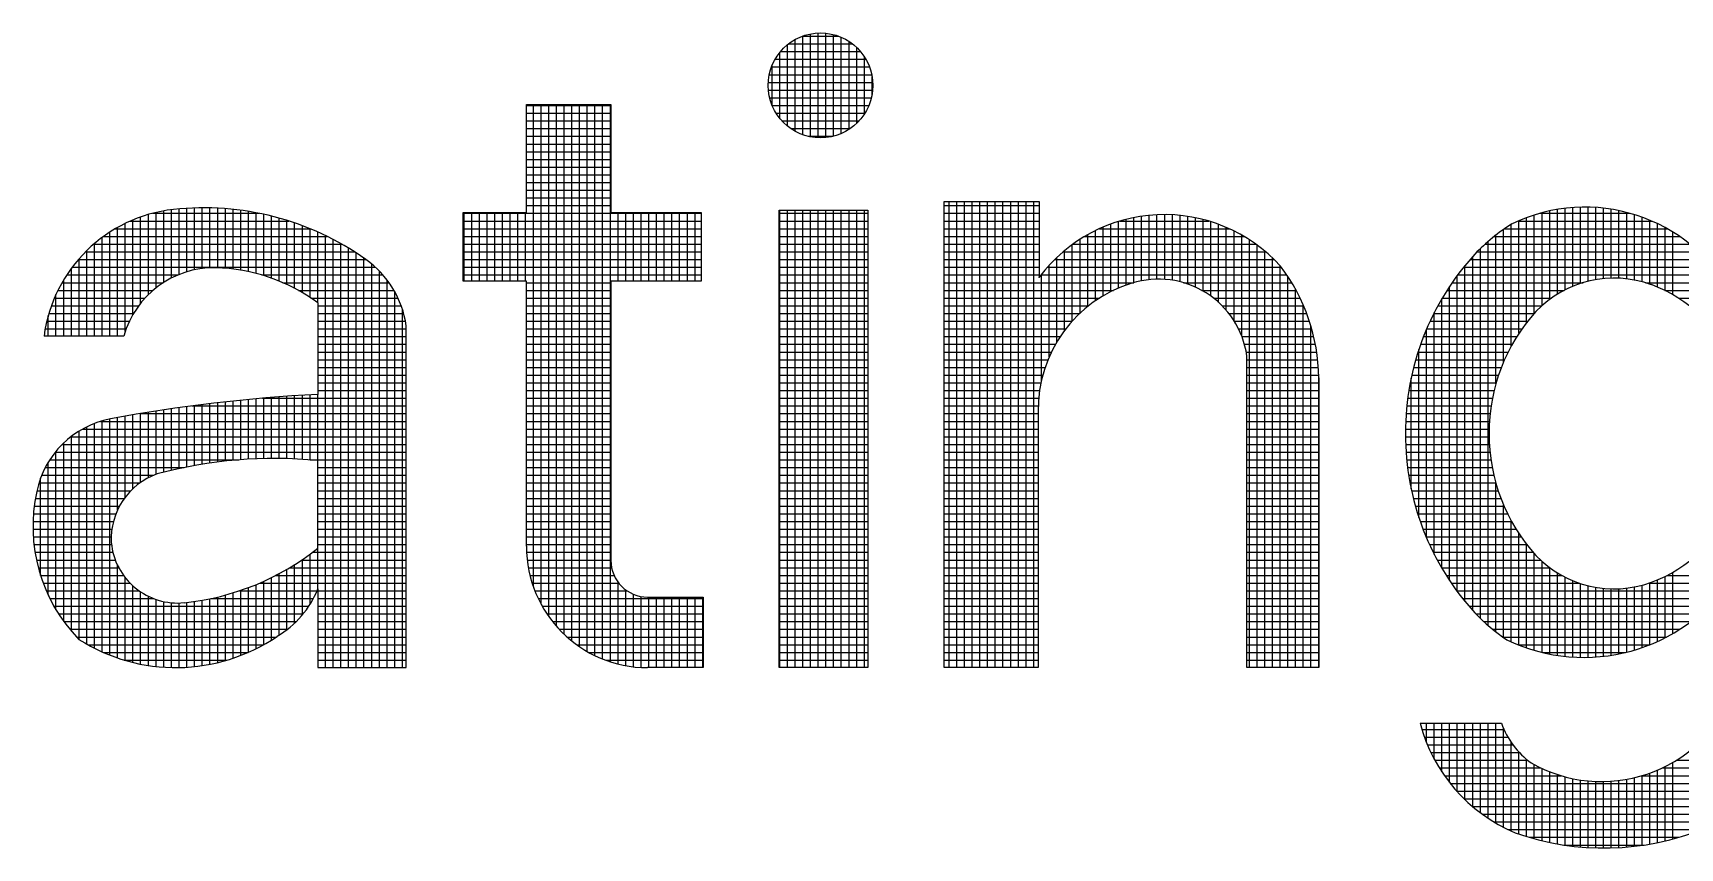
# Model space of a CAD drawing. Header units: inches. Extents: x 1009 to 1850, y 0 to 594.
# Drawn here: x 1727.774 to 1731.488, y 99.481 to 101.318 of the extents above; entities that cross this region are included whole.
import ezdxf

# ---------------------------------------------------------------- set-up
doc = ezdxf.new("R2010")
doc.units = ezdxf.units.IN
doc.header["$MEASUREMENT"] = 0
doc.layers.add('BG ÇÑ±¹Áö¿ª³\xad¹æ±â¼úÁÖ½ÄÈ¸»ç CI', color=7, linetype='Continuous')

msp = doc.modelspace()

# ---------------------------------------------------------------- linework, layer by layer
at = {"layer": 'BG ÇÑ±¹Áö¿ª³\xad¹æ±â¼úÁÖ½ÄÈ¸»ç CI', "color": 7, "linetype": 'Continuous', "lineweight": 25}
for p, q in [((1729.4926, 101.0969), (1729.4926, 101.3037)), ((1729.509, 101.3112), (1729.5906, 101.3112)), ((1729.51, 101.089), (1729.51, 101.3116)), ((1729.5273, 101.0843), (1729.5273, 101.3163)), ((1729.5447, 101.0822), (1729.5447, 101.3184)), ((1729.5621, 101.0827), (1729.5621, 101.3178)), ((1729.5794, 101.0859), (1729.5794, 101.3147)), ((1729.5968, 101.0919), (1729.5968, 101.3087)), ((1729.4579, 101.126), (1729.4579, 101.2746)), ((1729.4595, 101.2765), (1729.6401, 101.2765)), ((1729.4752, 101.1086), (1729.4752, 101.292)), ((1729.4776, 101.2939), (1729.622, 101.2939)), ((1729.6142, 101.1012), (1729.6142, 101.2994)), ((1729.6315, 101.1149), (1729.6315, 101.2857)), ((1729.6489, 101.1359), (1729.6489, 101.2647)), ((1729.4391, 101.2418), (1729.6605, 101.2418)), ((1729.4405, 101.1553), (1729.4405, 101.2453)), ((1729.4473, 101.2591), (1729.6523, 101.2591)), ((1729.4318, 101.207), (1729.6678, 101.207)), ((1729.4321, 101.1897), (1729.6675, 101.1897)), ((1729.4341, 101.2244), (1729.6655, 101.2244)), ((1729.6663, 101.1801), (1729.6663, 101.2205)), ((1728.8866, 100.9135), (1728.8866, 101.1571)), ((1728.8866, 101.1571), (1729.077, 101.1571)), ((1728.8866, 101.155), (1729.077, 101.155)), ((1728.9022, 100.0701), (1728.9022, 101.1571)), ((1728.9196, 100.0311), (1728.9196, 101.1571)), ((1728.9369, 100.0032), (1728.9369, 101.1571)), ((1728.9543, 99.9812), (1728.9543, 101.1571)), ((1728.9717, 99.9631), (1728.9717, 101.1571)), ((1728.989, 99.9479), (1728.989, 101.1571)), ((1729.0064, 99.9351), (1729.0064, 101.1571)), ((1729.0238, 99.9242), (1729.0238, 101.1571)), ((1729.0411, 99.9151), (1729.0411, 101.1571)), ((1729.0585, 99.9074), (1729.0585, 101.1571)), ((1729.0759, 99.9011), (1729.0759, 101.1571)), ((1729.077, 101.1571), (1729.077, 100.9135)), ((1729.435, 101.1723), (1729.6646, 101.1723)), ((1729.4407, 101.155), (1729.6589, 101.155)), ((1728.8866, 101.1376), (1729.077, 101.1376)), ((1728.8866, 101.1202), (1729.077, 101.1202)), ((1729.4496, 101.1376), (1729.65, 101.1376)), ((1729.4629, 101.1202), (1729.6367, 101.1202)), ((1728.8866, 101.1029), (1729.077, 101.1029)), ((1728.8866, 101.0855), (1729.077, 101.0855)), ((1729.4829, 101.1029), (1729.6167, 101.1029)), ((1729.5217, 101.0855), (1729.5779, 101.0855)), ((1728.8866, 101.0681), (1729.077, 101.0681)), ((1728.8866, 101.0508), (1729.077, 101.0508)), ((1728.8866, 101.0334), (1729.077, 101.0334)), ((1728.8866, 101.016), (1729.077, 101.016)), ((1728.8866, 100.9987), (1729.077, 100.9987)), ((1728.8866, 100.9813), (1729.077, 100.9813)), ((1728.8866, 100.9639), (1729.077, 100.9639)), ((1728.8866, 100.9466), (1729.077, 100.9466)), ((1728.8866, 100.9292), (1729.077, 100.9292)), ((1729.8284, 99.8879), (1729.8284, 100.9383)), ((1729.8284, 100.9383), (1730.0433, 100.9383)), ((1729.8284, 100.9292), (1730.0433, 100.9292)), ((1729.8399, 99.8879), (1729.8399, 100.9383)), ((1729.8573, 99.8879), (1729.8573, 100.9383)), ((1729.8746, 99.8879), (1729.8746, 100.9383)), ((1729.892, 99.8879), (1729.892, 100.9383)), ((1729.9094, 99.8879), (1729.9094, 100.9383)), ((1729.9267, 99.8879), (1729.9267, 100.9383)), ((1729.9441, 99.8879), (1729.9441, 100.9383)), ((1729.9614, 99.8879), (1729.9614, 100.9383)), ((1729.9788, 99.8879), (1729.9788, 100.9383)), ((1729.9962, 99.8879), (1729.9962, 100.9383)), ((1730.0135, 99.8879), (1730.0135, 100.9383)), ((1730.0309, 99.8879), (1730.0309, 100.9383)), ((1730.0433, 100.9383), (1730.0433, 100.7681)), ((1727.9933, 100.8945), (1728.3508, 100.8945)), ((1727.9993, 100.6841), (1727.9993, 100.8971)), ((1728.0166, 100.7095), (1728.0166, 100.9037)), ((1728.034, 100.7288), (1728.034, 100.9093)), ((1728.0432, 100.9119), (1728.2838, 100.9119)), ((1728.0514, 100.7441), (1728.0514, 100.9139)), ((1728.0687, 100.7564), (1728.0687, 100.9174)), ((1728.0861, 100.7663), (1728.0861, 100.92)), ((1728.1034, 100.7742), (1728.1034, 100.9218)), ((1728.1208, 100.7802), (1728.1208, 100.9231)), ((1728.1382, 100.7847), (1728.1382, 100.9239)), ((1728.1555, 100.7876), (1728.1555, 100.9243)), ((1728.1729, 100.7891), (1728.1729, 100.9241)), ((1728.1903, 100.7891), (1728.1903, 100.9235)), ((1728.2076, 100.7881), (1728.2076, 100.9224)), ((1728.225, 100.7863), (1728.225, 100.9208)), ((1728.2424, 100.7838), (1728.2424, 100.9188)), ((1728.2597, 100.7805), (1728.2597, 100.9162)), ((1728.2771, 100.7764), (1728.2771, 100.9132)), ((1728.2945, 100.7714), (1728.2945, 100.9096)), ((1728.3118, 100.7656), (1728.3118, 100.9055)), ((1728.3292, 100.759), (1728.3292, 100.901)), ((1728.3465, 100.7514), (1728.3465, 100.8958)), ((1728.7437, 100.7588), (1728.7437, 100.9135)), ((1728.7437, 100.9135), (1728.8866, 100.9135)), ((1728.7437, 100.9119), (1729.2805, 100.9119)), ((1728.7437, 100.8945), (1729.2805, 100.8945)), ((1728.7459, 100.7588), (1728.7459, 100.9135)), ((1728.7633, 100.7588), (1728.7633, 100.9135)), ((1728.7807, 100.7588), (1728.7807, 100.9135)), ((1728.798, 100.7588), (1728.798, 100.9135)), ((1728.8154, 100.7588), (1728.8154, 100.9135)), ((1728.8328, 100.7588), (1728.8328, 100.9135)), ((1728.8501, 100.7588), (1728.8501, 100.9135)), ((1728.8675, 100.7588), (1728.8675, 100.9135)), ((1728.8848, 100.7588), (1728.8848, 100.9135)), ((1729.077, 100.9135), (1729.2805, 100.9135)), ((1729.0932, 100.7588), (1729.0932, 100.9135)), ((1729.1106, 100.7588), (1729.1106, 100.9135)), ((1729.128, 100.7588), (1729.128, 100.9135)), ((1729.1453, 100.7588), (1729.1453, 100.9135)), ((1729.1627, 100.7588), (1729.1627, 100.9135)), ((1729.18, 100.7588), (1729.18, 100.9135)), ((1729.1974, 100.7588), (1729.1974, 100.9135)), ((1729.2148, 100.7588), (1729.2148, 100.9135)), ((1729.2321, 100.7588), (1729.2321, 100.9135)), ((1729.2495, 100.7588), (1729.2495, 100.9135)), ((1729.2669, 100.7588), (1729.2669, 100.9135)), ((1729.2805, 100.9135), (1729.2805, 100.7588)), ((1729.4569, 100.9188), (1729.6566, 100.9188)), ((1729.4569, 99.8879), (1729.4569, 100.9188)), ((1729.4569, 100.9119), (1729.6566, 100.9119)), ((1729.4569, 100.8945), (1729.6566, 100.8945)), ((1729.4579, 99.8879), (1729.4579, 100.9188)), ((1729.4752, 99.8879), (1729.4752, 100.9188)), ((1729.4926, 99.8879), (1729.4926, 100.9188)), ((1729.51, 99.8879), (1729.51, 100.9188)), ((1729.5273, 99.8879), (1729.5273, 100.9188)), ((1729.5447, 99.8879), (1729.5447, 100.9188)), ((1729.5621, 99.8879), (1729.5621, 100.9188)), ((1729.5794, 99.8879), (1729.5794, 100.9188)), ((1729.5968, 99.8879), (1729.5968, 100.9188)), ((1729.6142, 99.8879), (1729.6142, 100.9188)), ((1729.6315, 99.8879), (1729.6315, 100.9188)), ((1729.6489, 99.8879), (1729.6489, 100.9188)), ((1729.6566, 100.9188), (1729.6566, 99.8879)), ((1729.8284, 100.9119), (1730.0433, 100.9119)), ((1729.8284, 100.8945), (1730.0433, 100.8945)), ((1730.2219, 100.7433), (1730.2219, 100.8935)), ((1730.2251, 100.8945), (1730.4255, 100.8945)), ((1730.2393, 100.75), (1730.2393, 100.8984)), ((1730.2566, 100.7556), (1730.2566, 100.9023)), ((1730.274, 100.7598), (1730.274, 100.9053)), ((1730.2914, 100.7624), (1730.2914, 100.9074)), ((1730.3087, 100.7635), (1730.3087, 100.9086)), ((1730.3261, 100.763), (1730.3261, 100.909)), ((1730.3435, 100.7611), (1730.3435, 100.9085)), ((1730.3608, 100.7576), (1730.3608, 100.9072)), ((1730.3782, 100.7524), (1730.3782, 100.905)), ((1730.3956, 100.7455), (1730.3956, 100.9019)), ((1730.4129, 100.7366), (1730.4129, 100.898)), ((1730.4303, 100.7253), (1730.4303, 100.893)), ((1731.123, 100.8945), (1731.4245, 100.8945)), ((1731.1249, 100.6414), (1731.1249, 100.8953)), ((1731.1422, 100.6656), (1731.1422, 100.9022)), ((1731.1596, 100.6866), (1731.1596, 100.9082)), ((1731.1719, 100.9119), (1731.3756, 100.9119)), ((1731.177, 100.7038), (1731.177, 100.9132)), ((1731.1943, 100.7179), (1731.1943, 100.9174)), ((1731.2117, 100.7296), (1731.2117, 100.9207)), ((1731.2291, 100.7393), (1731.2291, 100.9232)), ((1731.2464, 100.7473), (1731.2464, 100.9248)), ((1731.2638, 100.7537), (1731.2638, 100.9257)), ((1731.2811, 100.7586), (1731.2811, 100.9257)), ((1731.2985, 100.7623), (1731.2985, 100.925)), ((1731.3159, 100.7646), (1731.3159, 100.9235)), ((1731.3332, 100.7657), (1731.3332, 100.9211)), ((1731.3506, 100.7656), (1731.3506, 100.9179)), ((1731.368, 100.7642), (1731.368, 100.9139)), ((1731.3853, 100.7616), (1731.3853, 100.909)), ((1731.4027, 100.7577), (1731.4027, 100.9032)), ((1731.4201, 100.7524), (1731.4201, 100.8964)), ((1727.9298, 100.6354), (1727.9298, 100.8577)), ((1727.9327, 100.8598), (1728.4373, 100.8598)), ((1727.9472, 100.6354), (1727.9472, 100.8697)), ((1727.9593, 100.8771), (1728.3986, 100.8771)), ((1727.9645, 100.6354), (1727.9645, 100.8801)), ((1727.9819, 100.6458), (1727.9819, 100.8892)), ((1728.3639, 100.7428), (1728.3639, 100.8902)), ((1728.3813, 100.7331), (1728.3813, 100.8839)), ((1728.3986, 100.7222), (1728.3986, 100.8771)), ((1728.416, 100.7101), (1728.416, 100.8697)), ((1728.4334, 99.8879), (1728.4334, 100.8616)), ((1728.7437, 100.8771), (1729.2805, 100.8771)), ((1728.7437, 100.8598), (1729.2805, 100.8598)), ((1729.4569, 100.8771), (1729.6566, 100.8771)), ((1729.4569, 100.8598), (1729.6566, 100.8598)), ((1729.8284, 100.8771), (1730.0433, 100.8771)), ((1729.8284, 100.8598), (1730.0433, 100.8598)), ((1730.1455, 100.8598), (1730.5051, 100.8598)), ((1730.1525, 100.7018), (1730.1525, 100.8638)), ((1730.1698, 100.7147), (1730.1698, 100.8729)), ((1730.1787, 100.8771), (1730.4719, 100.8771)), ((1730.1872, 100.7257), (1730.1872, 100.8808)), ((1730.2046, 100.7352), (1730.2046, 100.8877)), ((1730.4477, 100.7112), (1730.4477, 100.8871)), ((1730.465, 100.6933), (1730.465, 100.8802)), ((1730.4824, 100.6698), (1730.4824, 100.8721)), ((1730.4997, 100.6353), (1730.4997, 100.8629)), ((1731.0692, 100.8598), (1731.4874, 100.8598)), ((1731.0728, 100.5274), (1731.0728, 100.8626)), ((1731.0901, 100.5768), (1731.0901, 100.8755)), ((1731.0925, 100.8771), (1731.4594, 100.8771)), ((1731.1075, 100.6126), (1731.1075, 100.8871)), ((1731.4374, 100.7457), (1731.4374, 100.8886)), ((1731.4548, 100.7378), (1731.4548, 100.8797)), ((1731.4722, 100.7285), (1731.4722, 100.8696)), ((1727.892, 100.825), (1728.499, 100.825)), ((1727.8951, 100.6354), (1727.8951, 100.828)), ((1727.9107, 100.8424), (1728.4702, 100.8424)), ((1727.9124, 100.6354), (1727.9124, 100.8439)), ((1728.4507, 99.8879), (1728.4507, 100.8529)), ((1728.4681, 99.8879), (1728.4681, 100.8436)), ((1728.4855, 99.8879), (1728.4855, 100.8335)), ((1728.5028, 99.8879), (1728.5028, 100.8226)), ((1728.7437, 100.8424), (1729.2805, 100.8424)), ((1728.7437, 100.825), (1729.2805, 100.825)), ((1729.4569, 100.8424), (1729.6566, 100.8424)), ((1729.4569, 100.825), (1729.6566, 100.825)), ((1729.8284, 100.8424), (1730.0433, 100.8424)), ((1729.8284, 100.825), (1730.0433, 100.825)), ((1730.0968, 100.825), (1730.5538, 100.825)), ((1730.1004, 100.648), (1730.1004, 100.828)), ((1730.1177, 100.6691), (1730.1177, 100.8415)), ((1730.119, 100.8424), (1730.5316, 100.8424)), ((1730.1351, 100.6867), (1730.1351, 100.8533)), ((1730.5171, 99.8879), (1730.5171, 100.8523)), ((1730.5345, 99.8879), (1730.5345, 100.8403)), ((1730.5518, 99.8879), (1730.5518, 100.8267)), ((1731.0307, 100.825), (1731.5309, 100.825)), ((1731.038, 99.9989), (1731.038, 100.8324)), ((1731.0488, 100.8424), (1731.5108, 100.8424)), ((1731.0554, 99.983), (1731.0554, 100.8483)), ((1727.8603, 100.6354), (1727.8603, 100.7881)), ((1727.862, 100.7903), (1728.5463, 100.7903)), ((1727.876, 100.8077), (1728.5248, 100.8077)), ((1727.8777, 100.6354), (1727.8777, 100.8097)), ((1728.5202, 99.8879), (1728.5202, 100.8109)), ((1728.5376, 99.8879), (1728.5376, 100.7979)), ((1728.5549, 99.8879), (1728.5549, 100.7819)), ((1728.7437, 100.8077), (1729.2805, 100.8077)), ((1728.7437, 100.7903), (1729.2805, 100.7903)), ((1729.4569, 100.8077), (1729.6566, 100.8077)), ((1729.4569, 100.7903), (1729.6566, 100.7903)), ((1729.8284, 100.8077), (1730.0433, 100.8077)), ((1729.8284, 100.7903), (1730.0433, 100.7903)), ((1730.0614, 100.7903), (1730.5889, 100.7903)), ((1730.0656, 100.5883), (1730.0656, 100.795)), ((1730.0779, 100.8077), (1730.5727, 100.8077)), ((1730.083, 100.6221), (1730.083, 100.8126)), ((1730.5692, 99.8879), (1730.5692, 100.8111)), ((1730.5866, 99.8879), (1730.5866, 100.7933)), ((1731.0002, 100.7903), (1731.5639, 100.7903)), ((1731.0033, 100.0371), (1731.0033, 100.7942)), ((1731.0147, 100.8077), (1731.5484, 100.8077)), ((1731.0207, 100.0168), (1731.0207, 100.8144)), ((1727.8392, 100.7556), (1728.0674, 100.7556)), ((1727.843, 100.6354), (1727.843, 100.762)), ((1727.8498, 100.7729), (1728.1005, 100.7729)), ((1728.2894, 100.7729), (1728.5632, 100.7729)), ((1728.3372, 100.7556), (1728.5769, 100.7556)), ((1728.5723, 99.8879), (1728.5723, 100.7618)), ((1728.7437, 100.7729), (1729.2805, 100.7729)), ((1728.8866, 100.7588), (1728.7437, 100.7588)), ((1728.8866, 100.1613), (1728.8866, 100.7588)), ((1728.8866, 100.7556), (1729.077, 100.7556)), ((1729.2805, 100.7588), (1729.077, 100.7588)), ((1729.077, 100.7588), (1729.077, 100.1298)), ((1729.4569, 100.7729), (1729.6566, 100.7729)), ((1729.4569, 100.7556), (1729.6566, 100.7556)), ((1729.8284, 100.7729), (1730.0433, 100.7729)), ((1729.8284, 100.7556), (1730.2565, 100.7556)), ((1730.047, 100.7729), (1730.6013, 100.7729)), ((1730.0483, 100.5354), (1730.0483, 100.7746)), ((1730.3683, 100.7556), (1730.6124, 100.7556)), ((1730.6039, 99.8879), (1730.6039, 100.769)), ((1730.9686, 100.084), (1730.9686, 100.7473)), ((1730.9742, 100.7556), (1731.2699, 100.7556)), ((1730.986, 100.0593), (1730.986, 100.7719)), ((1730.9867, 100.7729), (1731.5776, 100.7729)), ((1731.4101, 100.7556), (1731.5898, 100.7556)), ((1727.822, 100.7208), (1728.0263, 100.7208)), ((1727.8256, 100.6354), (1727.8256, 100.729)), ((1727.83, 100.7382), (1728.0442, 100.7382)), ((1728.3723, 100.7382), (1728.588, 100.7382)), ((1728.4007, 100.7208), (1728.5971, 100.7208)), ((1728.4164, 100.7098), (1728.4164, 100.5035)), ((1728.5897, 99.8879), (1728.5897, 100.7353)), ((1728.8866, 100.7382), (1729.077, 100.7382)), ((1728.8866, 100.7208), (1729.077, 100.7208)), ((1729.4569, 100.7382), (1729.6566, 100.7382)), ((1729.4569, 100.7208), (1729.6566, 100.7208)), ((1729.8284, 100.7382), (1730.2106, 100.7382)), ((1729.8284, 100.7208), (1730.1792, 100.7208)), ((1730.41, 100.7382), (1730.6224, 100.7382)), ((1730.4362, 100.7208), (1730.6313, 100.7208)), ((1730.6213, 99.8879), (1730.6213, 100.7402)), ((1730.9512, 100.1117), (1730.9512, 100.7196)), ((1730.952, 100.7208), (1731.1984, 100.7208)), ((1730.9627, 100.7382), (1731.2269, 100.7382)), ((1731.454, 100.7382), (1731.6005, 100.7382)), ((1731.4848, 100.7208), (1731.7922, 100.7208)), ((1727.8049, 100.6687), (1727.9912, 100.6687)), ((1727.8083, 100.6354), (1727.8083, 100.6816)), ((1727.8096, 100.6861), (1728.0004, 100.6861)), ((1727.8152, 100.7035), (1728.012, 100.7035)), ((1728.4164, 100.7035), (1728.6043, 100.7035)), ((1728.4164, 100.6861), (1728.6098, 100.6861)), ((1728.4164, 100.6687), (1728.6139, 100.6687)), ((1728.607, 99.8879), (1728.607, 100.6955)), ((1728.8866, 100.7035), (1729.077, 100.7035)), ((1728.8866, 100.6861), (1729.077, 100.6861)), ((1728.8866, 100.6687), (1729.077, 100.6687)), ((1729.4569, 100.7035), (1729.6566, 100.7035)), ((1729.4569, 100.6861), (1729.6566, 100.6861)), ((1729.4569, 100.6687), (1729.6566, 100.6687)), ((1729.8284, 100.7035), (1730.1546, 100.7035)), ((1729.8284, 100.6861), (1730.1344, 100.6861)), ((1729.8284, 100.6687), (1730.1174, 100.6687)), ((1730.4557, 100.7035), (1730.6393, 100.7035)), ((1730.4709, 100.6861), (1730.6463, 100.6861)), ((1730.483, 100.6687), (1730.6524, 100.6687)), ((1730.6387, 99.8879), (1730.6387, 100.7048)), ((1730.9245, 100.6687), (1731.1447, 100.6687)), ((1730.9329, 100.6861), (1731.1592, 100.6861)), ((1730.9339, 100.1432), (1730.9339, 100.688)), ((1730.9421, 100.7035), (1731.1766, 100.7035)), ((1727.7987, 100.6354), (1727.9786, 100.6354)), ((1727.8012, 100.6514), (1727.9839, 100.6514)), ((1728.4164, 100.6514), (1728.6156, 100.6514)), ((1728.4164, 100.634), (1728.6156, 100.634)), ((1728.6156, 99.8879), (1728.6156, 100.6582)), ((1728.8866, 100.6514), (1729.077, 100.6514)), ((1728.8866, 100.634), (1729.077, 100.634)), ((1729.4569, 100.6514), (1729.6566, 100.6514)), ((1729.4569, 100.634), (1729.6566, 100.634)), ((1729.8284, 100.6514), (1730.1029, 100.6514)), ((1729.8284, 100.634), (1730.0905, 100.634)), ((1730.4927, 100.6514), (1730.6577, 100.6514)), ((1730.5002, 100.634), (1730.6622, 100.634)), ((1730.656, 99.8879), (1730.656, 100.6571)), ((1730.9096, 100.634), (1731.1201, 100.634)), ((1730.9165, 100.1804), (1730.9165, 100.6509)), ((1730.9167, 100.6514), (1731.1317, 100.6514)), ((1728.4164, 100.6167), (1728.6156, 100.6167)), ((1728.4164, 100.5993), (1728.6156, 100.5993)), ((1728.8866, 100.6167), (1729.077, 100.6167)), ((1728.8866, 100.5993), (1729.077, 100.5993)), ((1729.4569, 100.6167), (1729.6566, 100.6167)), ((1729.4569, 100.5993), (1729.6566, 100.5993)), ((1729.8284, 100.6167), (1730.0798, 100.6167)), ((1729.8284, 100.5993), (1730.0707, 100.5993)), ((1730.506, 100.6167), (1730.6659, 100.6167)), ((1730.51, 100.5993), (1730.6689, 100.5993)), ((1730.8973, 100.5993), (1731.1005, 100.5993)), ((1730.8991, 100.2263), (1730.8991, 100.6049)), ((1730.9032, 100.6167), (1731.1098, 100.6167)), ((1728.4164, 100.5819), (1728.6156, 100.5819)), ((1728.4164, 100.5646), (1728.6156, 100.5646)), ((1728.8866, 100.5819), (1729.077, 100.5819)), ((1728.8866, 100.5646), (1729.077, 100.5646)), ((1729.4569, 100.5819), (1729.6566, 100.5819)), ((1729.4569, 100.5646), (1729.6566, 100.5646)), ((1729.8284, 100.5819), (1730.0629, 100.5819)), ((1729.8284, 100.5646), (1730.0565, 100.5646)), ((1730.5114, 99.8879), (1730.5114, 100.5909)), ((1730.5114, 100.5819), (1730.6711, 100.5819)), ((1730.5114, 100.5646), (1730.6726, 100.5646)), ((1730.8873, 100.5646), (1731.0851, 100.5646)), ((1730.892, 100.5819), (1731.0923, 100.5819)), ((1728.4164, 100.5472), (1728.6156, 100.5472)), ((1728.4164, 100.5298), (1728.6156, 100.5298)), ((1728.8866, 100.5472), (1729.077, 100.5472)), ((1728.8866, 100.5298), (1729.077, 100.5298)), ((1729.4569, 100.5472), (1729.6566, 100.5472)), ((1729.4569, 100.5298), (1729.6566, 100.5298)), ((1729.8284, 100.5472), (1730.0512, 100.5472)), ((1729.8284, 100.5298), (1730.0471, 100.5298)), ((1730.5114, 100.5472), (1730.6733, 100.5472)), ((1730.5114, 100.5298), (1730.6734, 100.5298)), ((1730.6734, 99.8879), (1730.6734, 100.5431)), ((1730.6734, 100.5414), (1730.6734, 99.8879)), ((1730.8796, 100.5298), (1731.0735, 100.5298)), ((1730.8818, 100.2907), (1730.8818, 100.5406)), ((1730.8832, 100.5472), (1731.0789, 100.5472)), ((1728.1729, 100.3489), (1728.1729, 100.4829)), ((1728.1903, 100.3513), (1728.1903, 100.4849)), ((1728.2076, 100.3533), (1728.2076, 100.4869)), ((1728.225, 100.3551), (1728.225, 100.4888)), ((1728.2424, 100.3565), (1728.2424, 100.4905)), ((1728.2597, 100.3577), (1728.2597, 100.4922)), ((1728.2771, 100.3585), (1728.2771, 100.4938)), ((1728.2916, 100.4951), (1728.6156, 100.4951)), ((1728.2945, 100.3591), (1728.2945, 100.4953)), ((1728.3118, 100.3593), (1728.3118, 100.4968)), ((1728.3292, 100.3593), (1728.3292, 100.4981)), ((1728.3465, 100.359), (1728.3465, 100.4994)), ((1728.3639, 100.3583), (1728.3639, 100.5005)), ((1728.3813, 100.3574), (1728.3813, 100.5016)), ((1728.3986, 100.3562), (1728.3986, 100.5026)), ((1728.416, 100.3547), (1728.416, 100.5035)), ((1728.4164, 100.5125), (1728.6156, 100.5125)), ((1728.8866, 100.5125), (1729.077, 100.5125)), ((1728.8866, 100.4951), (1729.077, 100.4951)), ((1729.4569, 100.5125), (1729.6566, 100.5125)), ((1729.4569, 100.4951), (1729.6566, 100.4951)), ((1729.8284, 100.5125), (1730.044, 100.5125)), ((1729.8284, 100.4951), (1730.042, 100.4951)), ((1730.5114, 100.5125), (1730.6734, 100.5125)), ((1730.5114, 100.4951), (1730.6734, 100.4951)), ((1730.874, 100.4951), (1731.0652, 100.4951)), ((1730.8766, 100.5125), (1731.0689, 100.5125)), ((1727.9472, 99.9159), (1727.9472, 100.4483)), ((1727.9645, 100.2434), (1727.9645, 100.4515)), ((1727.9819, 100.2722), (1727.9819, 100.4546)), ((1727.9993, 100.2914), (1727.9993, 100.4576)), ((1728.0155, 100.4604), (1728.6156, 100.4604)), ((1728.0166, 100.3054), (1728.0166, 100.4606)), ((1728.034, 100.3159), (1728.034, 100.4634)), ((1728.0514, 100.3236), (1728.0514, 100.4661)), ((1728.0687, 100.3283), (1728.0687, 100.4688)), ((1728.0861, 100.3325), (1728.0861, 100.4714)), ((1728.1034, 100.3364), (1728.1034, 100.4739)), ((1728.1208, 100.34), (1728.1208, 100.4763)), ((1728.1319, 100.4777), (1728.6156, 100.4777)), ((1728.1382, 100.3433), (1728.1382, 100.4786)), ((1728.1555, 100.3463), (1728.1555, 100.4808)), ((1728.8866, 100.4777), (1729.077, 100.4777)), ((1728.8866, 100.4604), (1729.077, 100.4604)), ((1729.4569, 100.4777), (1729.6566, 100.4777)), ((1729.4569, 100.4604), (1729.6566, 100.4604)), ((1729.8284, 100.4777), (1730.041, 100.4777)), ((1729.8284, 100.4604), (1730.041, 100.4604)), ((1730.041, 100.4639), (1730.041, 99.8879)), ((1730.5114, 100.4777), (1730.6734, 100.4777)), ((1730.5114, 100.4604), (1730.6734, 100.4604)), ((1730.8706, 100.4604), (1731.06, 100.4604)), ((1730.872, 100.4777), (1731.0622, 100.4777)), ((1727.8603, 99.97), (1727.8603, 100.409)), ((1727.8777, 99.9511), (1727.8777, 100.421)), ((1727.8857, 100.4256), (1728.6156, 100.4256)), ((1727.8951, 99.9407), (1727.8951, 100.4306)), ((1727.9124, 99.9314), (1727.9124, 100.4382)), ((1727.9263, 100.443), (1728.6156, 100.443)), ((1727.9298, 99.9232), (1727.9298, 100.4441)), ((1728.8866, 100.443), (1729.077, 100.443)), ((1728.8866, 100.4256), (1729.077, 100.4256)), ((1729.4569, 100.443), (1729.6566, 100.443)), ((1729.4569, 100.4256), (1729.6566, 100.4256)), ((1729.8284, 100.443), (1730.041, 100.443)), ((1729.8284, 100.4256), (1730.041, 100.4256)), ((1730.5114, 100.443), (1730.6734, 100.443)), ((1730.5114, 100.4256), (1730.6734, 100.4256)), ((1730.8691, 100.4256), (1731.0579, 100.4256)), ((1730.8696, 100.443), (1731.0586, 100.443)), ((1727.8241, 100.3736), (1728.6156, 100.3736)), ((1727.8256, 100.0184), (1727.8256, 100.3754)), ((1727.8397, 100.3909), (1728.6156, 100.3909)), ((1727.843, 99.9921), (1727.843, 100.3941)), ((1727.8594, 100.4083), (1728.6156, 100.4083)), ((1728.8866, 100.4083), (1729.077, 100.4083)), ((1728.8866, 100.3909), (1729.077, 100.3909)), ((1728.8866, 100.3736), (1729.077, 100.3736)), ((1729.4569, 100.4083), (1729.6566, 100.4083)), ((1729.4569, 100.3909), (1729.6566, 100.3909)), ((1729.4569, 100.3736), (1729.6566, 100.3736)), ((1729.8284, 100.4083), (1730.041, 100.4083)), ((1729.8284, 100.3909), (1730.041, 100.3909)), ((1729.8284, 100.3736), (1730.041, 100.3736)), ((1730.5114, 100.4083), (1730.6734, 100.4083)), ((1730.5114, 100.3909), (1730.6734, 100.3909)), ((1730.5114, 100.3736), (1730.6734, 100.3736)), ((1730.8691, 100.4083), (1731.0579, 100.4083)), ((1730.8695, 100.3909), (1731.0584, 100.3909)), ((1730.8704, 100.3736), (1731.0597, 100.3736)), ((1727.8015, 100.3388), (1728.1148, 100.3388)), ((1727.8083, 100.051), (1727.8083, 100.3509)), ((1727.8116, 100.3562), (1728.2381, 100.3562)), ((1728.3989, 100.3562), (1728.6156, 100.3562)), ((1728.4164, 100.1573), (1728.4164, 100.3548)), ((1728.4164, 100.3388), (1728.6156, 100.3388)), ((1728.8866, 100.3562), (1729.077, 100.3562)), ((1728.8866, 100.3388), (1729.077, 100.3388)), ((1729.4569, 100.3562), (1729.6566, 100.3562)), ((1729.4569, 100.3388), (1729.6566, 100.3388)), ((1729.8284, 100.3562), (1730.041, 100.3562)), ((1729.8284, 100.3388), (1730.041, 100.3388)), ((1730.5114, 100.3562), (1730.6734, 100.3562)), ((1730.5114, 100.3388), (1730.6734, 100.3388)), ((1730.8718, 100.3562), (1731.0618, 100.3562)), ((1730.8737, 100.3388), (1731.0646, 100.3388)), ((1727.7873, 100.3041), (1728.0147, 100.3041)), ((1727.7909, 100.0952), (1727.7909, 100.3148)), ((1727.7935, 100.3215), (1728.046, 100.3215)), ((1728.4164, 100.3215), (1728.6156, 100.3215)), ((1728.4164, 100.3041), (1728.6156, 100.3041)), ((1728.8866, 100.3215), (1729.077, 100.3215)), ((1728.8866, 100.3041), (1729.077, 100.3041)), ((1729.4569, 100.3215), (1729.6566, 100.3215)), ((1729.4569, 100.3041), (1729.6566, 100.3041)), ((1729.8284, 100.3215), (1730.041, 100.3215)), ((1729.8284, 100.3041), (1730.041, 100.3041)), ((1730.5114, 100.3215), (1730.6734, 100.3215)), ((1730.5114, 100.3041), (1730.6734, 100.3041)), ((1730.8761, 100.3215), (1731.0683, 100.3215)), ((1730.8791, 100.3041), (1731.0727, 100.3041)), ((1731.0728, 99.9687), (1731.0728, 100.3038)), ((1727.7792, 100.2694), (1727.9798, 100.2694)), ((1727.7827, 100.2867), (1727.9945, 100.2867)), ((1728.4164, 100.2867), (1728.6156, 100.2867)), ((1728.4164, 100.2694), (1728.6156, 100.2694)), ((1728.8866, 100.2867), (1729.077, 100.2867)), ((1728.8866, 100.2694), (1729.077, 100.2694)), ((1729.4569, 100.2867), (1729.6566, 100.2867)), ((1729.4569, 100.2694), (1729.6566, 100.2694)), ((1729.8284, 100.2867), (1730.041, 100.2867)), ((1729.8284, 100.2694), (1730.041, 100.2694)), ((1730.5114, 100.2867), (1730.6734, 100.2867)), ((1730.5114, 100.2694), (1730.6734, 100.2694)), ((1730.8826, 100.2867), (1731.078, 100.2867)), ((1730.8867, 100.2694), (1731.0841, 100.2694)), ((1727.7748, 100.2346), (1727.9608, 100.2346)), ((1727.7766, 100.252), (1727.9688, 100.252)), ((1728.4164, 100.252), (1728.6156, 100.252)), ((1728.4164, 100.2346), (1728.6156, 100.2346)), ((1728.8866, 100.252), (1729.077, 100.252)), ((1728.8866, 100.2346), (1729.077, 100.2346)), ((1729.4569, 100.252), (1729.6566, 100.252)), ((1729.4569, 100.2346), (1729.6566, 100.2346)), ((1729.8284, 100.252), (1730.041, 100.252)), ((1729.8284, 100.2346), (1730.041, 100.2346)), ((1730.5114, 100.252), (1730.6734, 100.252)), ((1730.5114, 100.2346), (1730.6734, 100.2346)), ((1730.8913, 100.252), (1731.0912, 100.252)), ((1730.8964, 100.2346), (1731.0992, 100.2346)), ((1731.0901, 99.9558), (1731.0901, 100.2544)), ((1727.7737, 100.1999), (1727.9517, 100.1999)), ((1727.7738, 100.2173), (1727.9551, 100.2173)), ((1728.4164, 100.2173), (1728.6156, 100.2173)), ((1728.4164, 100.1999), (1728.6156, 100.1999)), ((1728.8866, 100.2173), (1729.077, 100.2173)), ((1728.8866, 100.1999), (1729.077, 100.1999)), ((1729.4569, 100.2173), (1729.6566, 100.2173)), ((1729.4569, 100.1999), (1729.6566, 100.1999)), ((1729.8284, 100.2173), (1730.041, 100.2173)), ((1729.8284, 100.1999), (1730.041, 100.1999)), ((1730.5114, 100.2173), (1730.6734, 100.2173)), ((1730.5114, 100.1999), (1730.6734, 100.1999)), ((1730.9022, 100.2173), (1731.1083, 100.2173)), ((1730.9086, 100.1999), (1731.1184, 100.1999)), ((1731.1075, 99.9461), (1731.1075, 100.2186)), ((1731.1249, 99.9388), (1731.1249, 100.1899)), ((1727.7744, 100.1825), (1727.9502, 100.1825)), ((1727.7759, 100.1652), (1727.9508, 100.1652)), ((1728.416, 100.0646), (1728.416, 100.157)), ((1728.4164, 100.1825), (1728.6156, 100.1825)), ((1728.4164, 100.1652), (1728.6156, 100.1652)), ((1728.8866, 100.1825), (1729.077, 100.1825)), ((1728.8866, 100.1652), (1729.077, 100.1652)), ((1729.4569, 100.1825), (1729.6566, 100.1825)), ((1729.4569, 100.1652), (1729.6566, 100.1652)), ((1729.8284, 100.1825), (1730.041, 100.1825)), ((1729.8284, 100.1652), (1730.041, 100.1652)), ((1730.5114, 100.1825), (1730.6734, 100.1825)), ((1730.5114, 100.1652), (1730.6734, 100.1652)), ((1730.9156, 100.1825), (1731.1298, 100.1825)), ((1730.9232, 100.1652), (1731.1426, 100.1652)), ((1731.1422, 99.9324), (1731.1422, 100.1656)), ((1727.7783, 100.1478), (1727.954, 100.1478)), ((1727.7816, 100.1304), (1727.9594, 100.1304)), ((1727.7857, 100.1131), (1727.9673, 100.1131)), ((1727.9645, 99.9095), (1727.9645, 100.1185)), ((1728.3526, 100.1131), (1728.6156, 100.1131)), ((1728.3639, 99.9881), (1728.3639, 100.12)), ((1728.3798, 100.1304), (1728.6156, 100.1304)), ((1728.3813, 100.0066), (1728.3813, 100.1314)), ((1728.3986, 100.0305), (1728.3986, 100.1437)), ((1728.4041, 100.1478), (1728.6156, 100.1478)), ((1728.8869, 100.1478), (1729.077, 100.1478)), ((1728.8883, 100.1304), (1729.077, 100.1304)), ((1728.8908, 100.1131), (1729.0787, 100.1131)), ((1729.4569, 100.1478), (1729.6566, 100.1478)), ((1729.4569, 100.1304), (1729.6566, 100.1304)), ((1729.4569, 100.1131), (1729.6566, 100.1131)), ((1729.8284, 100.1478), (1730.041, 100.1478)), ((1729.8284, 100.1304), (1730.041, 100.1304)), ((1729.8284, 100.1131), (1730.041, 100.1131)), ((1730.5114, 100.1478), (1730.6734, 100.1478)), ((1730.5114, 100.1304), (1730.6734, 100.1304)), ((1730.5114, 100.1131), (1730.6734, 100.1131)), ((1730.9316, 100.1478), (1731.1569, 100.1478)), ((1730.9406, 100.1304), (1731.1736, 100.1304)), ((1730.9504, 100.1131), (1731.1947, 100.1131)), ((1731.1596, 99.9269), (1731.1596, 100.1447)), ((1731.177, 99.9223), (1731.177, 100.1274)), ((1731.1943, 99.9185), (1731.1943, 100.1134)), ((1727.7907, 100.0957), (1727.9781, 100.0957)), ((1727.7967, 100.0784), (1727.9927, 100.0784)), ((1727.9819, 99.9041), (1727.9819, 100.0906)), ((1728.2771, 99.9307), (1728.2771, 100.0751)), ((1728.2847, 100.0784), (1728.6156, 100.0784)), ((1728.2945, 99.9399), (1728.2945, 100.0827)), ((1728.3118, 99.9502), (1728.3118, 100.0909)), ((1728.3214, 100.0957), (1728.6156, 100.0957)), ((1728.3292, 99.9613), (1728.3292, 100.0998)), ((1728.3465, 99.9733), (1728.3465, 100.1095)), ((1728.8945, 100.0957), (1729.0843, 100.0957)), ((1728.8995, 100.0784), (1729.0949, 100.0784)), ((1729.0932, 99.8962), (1729.0932, 100.0805)), ((1729.4569, 100.0957), (1729.6566, 100.0957)), ((1729.4569, 100.0784), (1729.6566, 100.0784)), ((1729.8284, 100.0957), (1730.041, 100.0957)), ((1729.8284, 100.0784), (1730.041, 100.0784)), ((1730.5114, 100.0957), (1730.6734, 100.0957)), ((1730.5114, 100.0784), (1730.6734, 100.0784)), ((1730.961, 100.0957), (1731.2219, 100.0957)), ((1730.9724, 100.0784), (1731.2614, 100.0784)), ((1731.2117, 99.9155), (1731.2117, 100.1017)), ((1731.2291, 99.9132), (1731.2291, 100.0919)), ((1731.2464, 99.9117), (1731.2464, 100.084)), ((1731.2638, 99.911), (1731.2638, 100.0776)), ((1731.4186, 100.0784), (1731.5977, 100.0784)), ((1731.4201, 99.9394), (1731.4201, 100.0789)), ((1731.4374, 99.9468), (1731.4374, 100.0855)), ((1731.4548, 99.9552), (1731.4548, 100.0934)), ((1731.4593, 100.0957), (1731.7922, 100.0957)), ((1731.4722, 99.9646), (1731.4722, 100.1027)), ((1727.8037, 100.061), (1728.0131, 100.061)), ((1727.8118, 100.0436), (1728.0454, 100.0436)), ((1727.9993, 99.8994), (1727.9993, 100.0721)), ((1728.0166, 99.8956), (1728.0166, 100.0586)), ((1728.034, 99.8926), (1728.034, 100.0486)), ((1728.0514, 99.8903), (1728.0514, 100.0415)), ((1728.1382, 99.8901), (1728.1382, 100.0371)), ((1728.1555, 99.8924), (1728.1555, 100.0398)), ((1728.1729, 99.8953), (1728.1729, 100.0431)), ((1728.1752, 100.0436), (1728.4062, 100.0436)), ((1728.1903, 99.8991), (1728.1903, 100.047)), ((1728.2076, 99.9037), (1728.2076, 100.0514)), ((1728.225, 99.9091), (1728.225, 100.0565)), ((1728.2392, 100.061), (1728.4145, 100.061)), ((1728.2424, 99.9153), (1728.2424, 100.0621)), ((1728.2597, 99.9225), (1728.2597, 100.0683)), ((1728.4164, 100.0655), (1728.4164, 99.8879)), ((1728.4164, 100.061), (1728.6156, 100.061)), ((1728.4164, 100.0436), (1728.6156, 100.0436)), ((1728.9056, 100.061), (1729.1136, 100.061)), ((1728.9132, 100.0436), (1729.2851, 100.0436)), ((1729.1106, 99.8924), (1729.1106, 100.0631)), ((1729.128, 99.8898), (1729.128, 100.0532)), ((1729.1453, 99.8883), (1729.1453, 100.0481)), ((1729.16, 100.0468), (1729.2851, 100.0468)), ((1729.1627, 99.8879), (1729.1627, 100.0468)), ((1729.18, 99.8879), (1729.18, 100.0468)), ((1729.1974, 99.8879), (1729.1974, 100.0468)), ((1729.2148, 99.8879), (1729.2148, 100.0468)), ((1729.2321, 99.8879), (1729.2321, 100.0468)), ((1729.2495, 99.8879), (1729.2495, 100.0468)), ((1729.2669, 99.8879), (1729.2669, 100.0468)), ((1729.2842, 99.8879), (1729.2842, 100.0468)), ((1729.2851, 100.0468), (1729.2851, 99.8879)), ((1729.4569, 100.061), (1729.6566, 100.061)), ((1729.4569, 100.0436), (1729.6566, 100.0436)), ((1729.8284, 100.061), (1730.041, 100.061)), ((1729.8284, 100.0436), (1730.041, 100.0436)), ((1730.5114, 100.061), (1730.6734, 100.061)), ((1730.5114, 100.0436), (1730.6734, 100.0436)), ((1730.9847, 100.061), (1731.5845, 100.061)), ((1730.998, 100.0436), (1731.5698, 100.0436)), ((1731.2811, 99.9111), (1731.2811, 100.0726)), ((1731.2985, 99.9118), (1731.2985, 100.069)), ((1731.3159, 99.9134), (1731.3159, 100.0666)), ((1731.3332, 99.9157), (1731.3332, 100.0655)), ((1731.3506, 99.9188), (1731.3506, 100.0657)), ((1731.368, 99.9227), (1731.368, 100.067)), ((1731.3853, 99.9274), (1731.3853, 100.0697)), ((1731.4027, 99.9329), (1731.4027, 100.0736)), ((1727.821, 100.0263), (1728.3959, 100.0263)), ((1727.8315, 100.0089), (1728.3832, 100.0089)), ((1728.0687, 99.8888), (1728.0687, 100.0367)), ((1728.0861, 99.888), (1728.0861, 100.0341)), ((1728.1034, 99.888), (1728.1034, 100.0335)), ((1728.1208, 99.8887), (1728.1208, 100.0349)), ((1728.4164, 100.0263), (1728.6156, 100.0263)), ((1728.4164, 100.0089), (1728.6156, 100.0089)), ((1728.9222, 100.0263), (1729.2851, 100.0263)), ((1728.933, 100.0089), (1729.2851, 100.0089)), ((1729.4569, 100.0263), (1729.6566, 100.0263)), ((1729.4569, 100.0089), (1729.6566, 100.0089)), ((1729.8284, 100.0263), (1730.041, 100.0263)), ((1729.8284, 100.0089), (1730.041, 100.0089)), ((1730.5114, 100.0263), (1730.6734, 100.0263)), ((1730.5114, 100.0089), (1730.6734, 100.0089)), ((1731.0124, 100.0263), (1731.5532, 100.0263)), ((1731.028, 100.0089), (1731.5344, 100.0089)), ((1727.8434, 99.9915), (1728.3674, 99.9915)), ((1727.8568, 99.9742), (1728.3477, 99.9742)), ((1728.4164, 99.9915), (1728.6156, 99.9915)), ((1728.4164, 99.9742), (1728.6156, 99.9742)), ((1728.9457, 99.9915), (1729.2851, 99.9915)), ((1728.9606, 99.9742), (1729.2851, 99.9742)), ((1729.4569, 99.9915), (1729.6566, 99.9915)), ((1729.4569, 99.9742), (1729.6566, 99.9742)), ((1729.8284, 99.9915), (1730.041, 99.9915)), ((1729.8284, 99.9742), (1730.041, 99.9742)), ((1730.5114, 99.9915), (1730.6734, 99.9915)), ((1730.5114, 99.9742), (1730.6734, 99.9742)), ((1731.0458, 99.9915), (1731.5129, 99.9915)), ((1731.0659, 99.9742), (1731.4879, 99.9742)), ((1727.8721, 99.9568), (1728.322, 99.9568)), ((1727.8973, 99.9394), (1728.2937, 99.9394)), ((1728.4164, 99.9568), (1728.6156, 99.9568)), ((1728.4164, 99.9394), (1728.6156, 99.9394)), ((1728.9785, 99.9568), (1729.2851, 99.9568)), ((1729.0002, 99.9394), (1729.2851, 99.9394)), ((1729.4569, 99.9568), (1729.6566, 99.9568)), ((1729.4569, 99.9394), (1729.6566, 99.9394)), ((1729.8284, 99.9568), (1730.041, 99.9568)), ((1729.8284, 99.9394), (1730.041, 99.9394)), ((1730.5114, 99.9568), (1730.6734, 99.9568)), ((1730.5114, 99.9394), (1730.6734, 99.9394)), ((1731.0887, 99.9568), (1731.4579, 99.9568)), ((1731.1232, 99.9394), (1731.4202, 99.9394)), ((1727.9322, 99.9221), (1728.2587, 99.9221)), ((1727.9797, 99.9047), (1728.2112, 99.9047)), ((1728.4164, 99.9221), (1728.6156, 99.9221)), ((1728.4164, 99.9047), (1728.6156, 99.9047)), ((1729.0276, 99.9221), (1729.2851, 99.9221)), ((1729.0655, 99.9047), (1729.2851, 99.9047)), ((1729.4569, 99.9221), (1729.6566, 99.9221)), ((1729.4569, 99.9047), (1729.6566, 99.9047)), ((1729.8284, 99.9221), (1730.041, 99.9221)), ((1729.8284, 99.9047), (1730.041, 99.9047)), ((1730.5114, 99.9221), (1730.6734, 99.9221)), ((1730.5114, 99.9047), (1730.6734, 99.9047)), ((1731.1779, 99.9221), (1731.3655, 99.9221)), ((1728.4164, 99.8879), (1728.6156, 99.8879)), ((1729.2851, 99.8879), (1729.16, 99.8879)), ((1729.6566, 99.8879), (1729.4569, 99.8879)), ((1730.041, 99.8879), (1729.8284, 99.8879)), ((1730.6734, 99.8879), (1730.5114, 99.8879)), ((1730.9019, 99.7624), (1731.0858, 99.7624)), ((1730.9059, 99.7484), (1731.0913, 99.7484)), ((1730.9165, 99.7187), (1730.9165, 99.7624)), ((1730.9339, 99.6817), (1730.9339, 99.7624)), ((1730.9512, 99.6527), (1730.9512, 99.7624)), ((1730.9686, 99.6286), (1730.9686, 99.7624)), ((1730.986, 99.6081), (1730.986, 99.7624)), ((1731.0033, 99.5902), (1731.0033, 99.7624)), ((1731.0207, 99.5744), (1731.0207, 99.7624)), ((1731.038, 99.5605), (1731.038, 99.7624)), ((1731.0554, 99.5483), (1731.0554, 99.7624)), ((1731.0728, 99.5374), (1731.0728, 99.7624)), ((1731.0901, 99.5277), (1731.0901, 99.7512)), ((1730.9118, 99.7311), (1731.1002, 99.7311)), ((1730.9186, 99.7137), (1731.1115, 99.7137)), ((1731.1075, 99.5193), (1731.1075, 99.7194)), ((1730.9264, 99.6963), (1731.1261, 99.6963)), ((1730.9354, 99.679), (1731.145, 99.679)), ((1731.1249, 99.5125), (1731.1249, 99.6976)), ((1731.1422, 99.5069), (1731.1422, 99.6812)), ((1731.1596, 99.502), (1731.1596, 99.6693)), ((1731.4722, 99.5013), (1731.4722, 99.6744)), ((1731.4797, 99.679), (1731.7263, 99.679)), ((1730.9455, 99.6616), (1731.1748, 99.6616)), ((1730.957, 99.6442), (1731.2203, 99.6442)), ((1731.177, 99.4976), (1731.177, 99.6606)), ((1731.1943, 99.4937), (1731.1943, 99.6532)), ((1731.2117, 99.4904), (1731.2117, 99.6469)), ((1731.2291, 99.4876), (1731.2291, 99.6418)), ((1731.2464, 99.4853), (1731.2464, 99.6377)), ((1731.2638, 99.4835), (1731.2638, 99.6346)), ((1731.2811, 99.4822), (1731.2811, 99.6324)), ((1731.2985, 99.4814), (1731.2985, 99.6313)), ((1731.3159, 99.4812), (1731.3159, 99.631)), ((1731.3332, 99.4814), (1731.3332, 99.6318)), ((1731.3506, 99.4821), (1731.3506, 99.6334)), ((1731.368, 99.4833), (1731.368, 99.6361)), ((1731.3853, 99.485), (1731.3853, 99.6397)), ((1731.4023, 99.6442), (1731.7007, 99.6442)), ((1731.4027, 99.4872), (1731.4027, 99.6444)), ((1731.4201, 99.49), (1731.4201, 99.6501)), ((1731.4374, 99.4932), (1731.4374, 99.6569)), ((1731.4478, 99.6616), (1731.7141, 99.6616)), ((1731.4548, 99.497), (1731.4548, 99.665)), ((1730.97, 99.6269), (1731.6856, 99.6269)), ((1730.9846, 99.6095), (1731.6688, 99.6095)), ((1731.0013, 99.5921), (1731.6499, 99.5921)), ((1731.0203, 99.5748), (1731.6284, 99.5748)), ((1731.0423, 99.5574), (1731.6036, 99.5574)), ((1731.0683, 99.5401), (1731.5743, 99.5401)), ((1731.1002, 99.5227), (1731.5376, 99.5227)), ((1731.1477, 99.5053), (1731.4866, 99.5053)), ((1731.2266, 99.488), (1731.4077, 99.488))]:
    msp.add_line(p, q, dxfattribs=at)
msp.add_circle((1729.5498, 101.2003), 0.1182, dxfattribs=at)
for centre, radius, start, end in [((1728.1264, 100.5919), 0.3306, 96.2361, 172.4491), ((1728.1591, 100.2926), 0.6317, 54.6646, 96.2361), ((1730.3253, 100.5563), 0.3527, 42.0809, 143.0927), ((1731.2738, 100.5474), 0.3784, 28.5804, 115.7552), ((1731.34, 100.5205), 0.4341, 122.0981, 136.3991), ((1731.4614, 100.4187), 0.5923, 137.3627, 180.2938), ((1728.1819, 100.5781), 0.2111, 89.1045, 164.2777), ((1728.1753, 100.3843), 0.4051, 53.4703, 88.6015), ((1728.3965, 100.6275), 0.2212, 8.002, 54.6646), ((1730.2529, 100.5374), 0.4206, 0.5372, 37.3719), ((1730.3383, 100.4696), 0.2974, 106.8512, 181.1019), ((1730.3124, 100.5625), 0.201, 8.1307, 107.4625), ((1731.34, 100.5205), 0.2453, 70.0414, 136.0456), ((1731.3193, 100.4635), 0.306, 20.4054, 70.0414), ((1731.4614, 100.4187), 0.4035, 137.5987, 180.4312), ((1728.5901, 97.0082), 3.4997, 92.8449, 100.5633), ((1727.9882, 100.242), 0.2104, 100.8833, 168.2388), ((1731.4614, 100.4126), 0.5923, 179.7062, 222.6373), ((1731.4614, 100.4126), 0.4035, 179.5688, 222.4013), ((1728.3185, 99.3387), 1.0206, 84.4976, 105.0366), ((1728.1052, 100.1782), 0.155, 109.3706, 183.1419), ((1728.1383, 100.206), 0.3646, 167.5093, 224.3075), ((1731.3193, 100.3678), 0.306, 289.9586, 339.5946), ((1728.0997, 100.1835), 0.15, 185.2748, 275.8421), ((1728.0562, 100.6087), 0.5775, 275.8421, 308.5863), ((1729.16, 100.1613), 0.2735, 180, 270), ((1729.16, 100.1298), 0.083, 180, 270), ((1731.34, 100.3107), 0.2453, 223.9544, 289.9586), ((1731.2717, 100.3121), 0.4012, 244.2448, 326.4501), ((1728.2142, 100.1461), 0.2176, 300.3816, 338.271), ((1731.34, 100.3107), 0.4341, 223.6009, 236.016), ((1728.0955, 100.2947), 0.4068, 237.5812, 304.2242), ((1731.3113, 99.9507), 0.3197, 240.2936, 337.2308), ((1731.262, 99.8585), 0.3727, 194.9372, 247.0058), ((1731.2603, 99.8236), 0.185, 199.309, 234.4815), ((1731.3171, 100.0872), 0.606, 250.6586, 291.9444)]:
    msp.add_arc(centre, radius, start, end, dxfattribs=at)
msp.add_point((1730.0433, 100.7681), dxfattribs=at)

doc.saveas('drawing.dxf')
